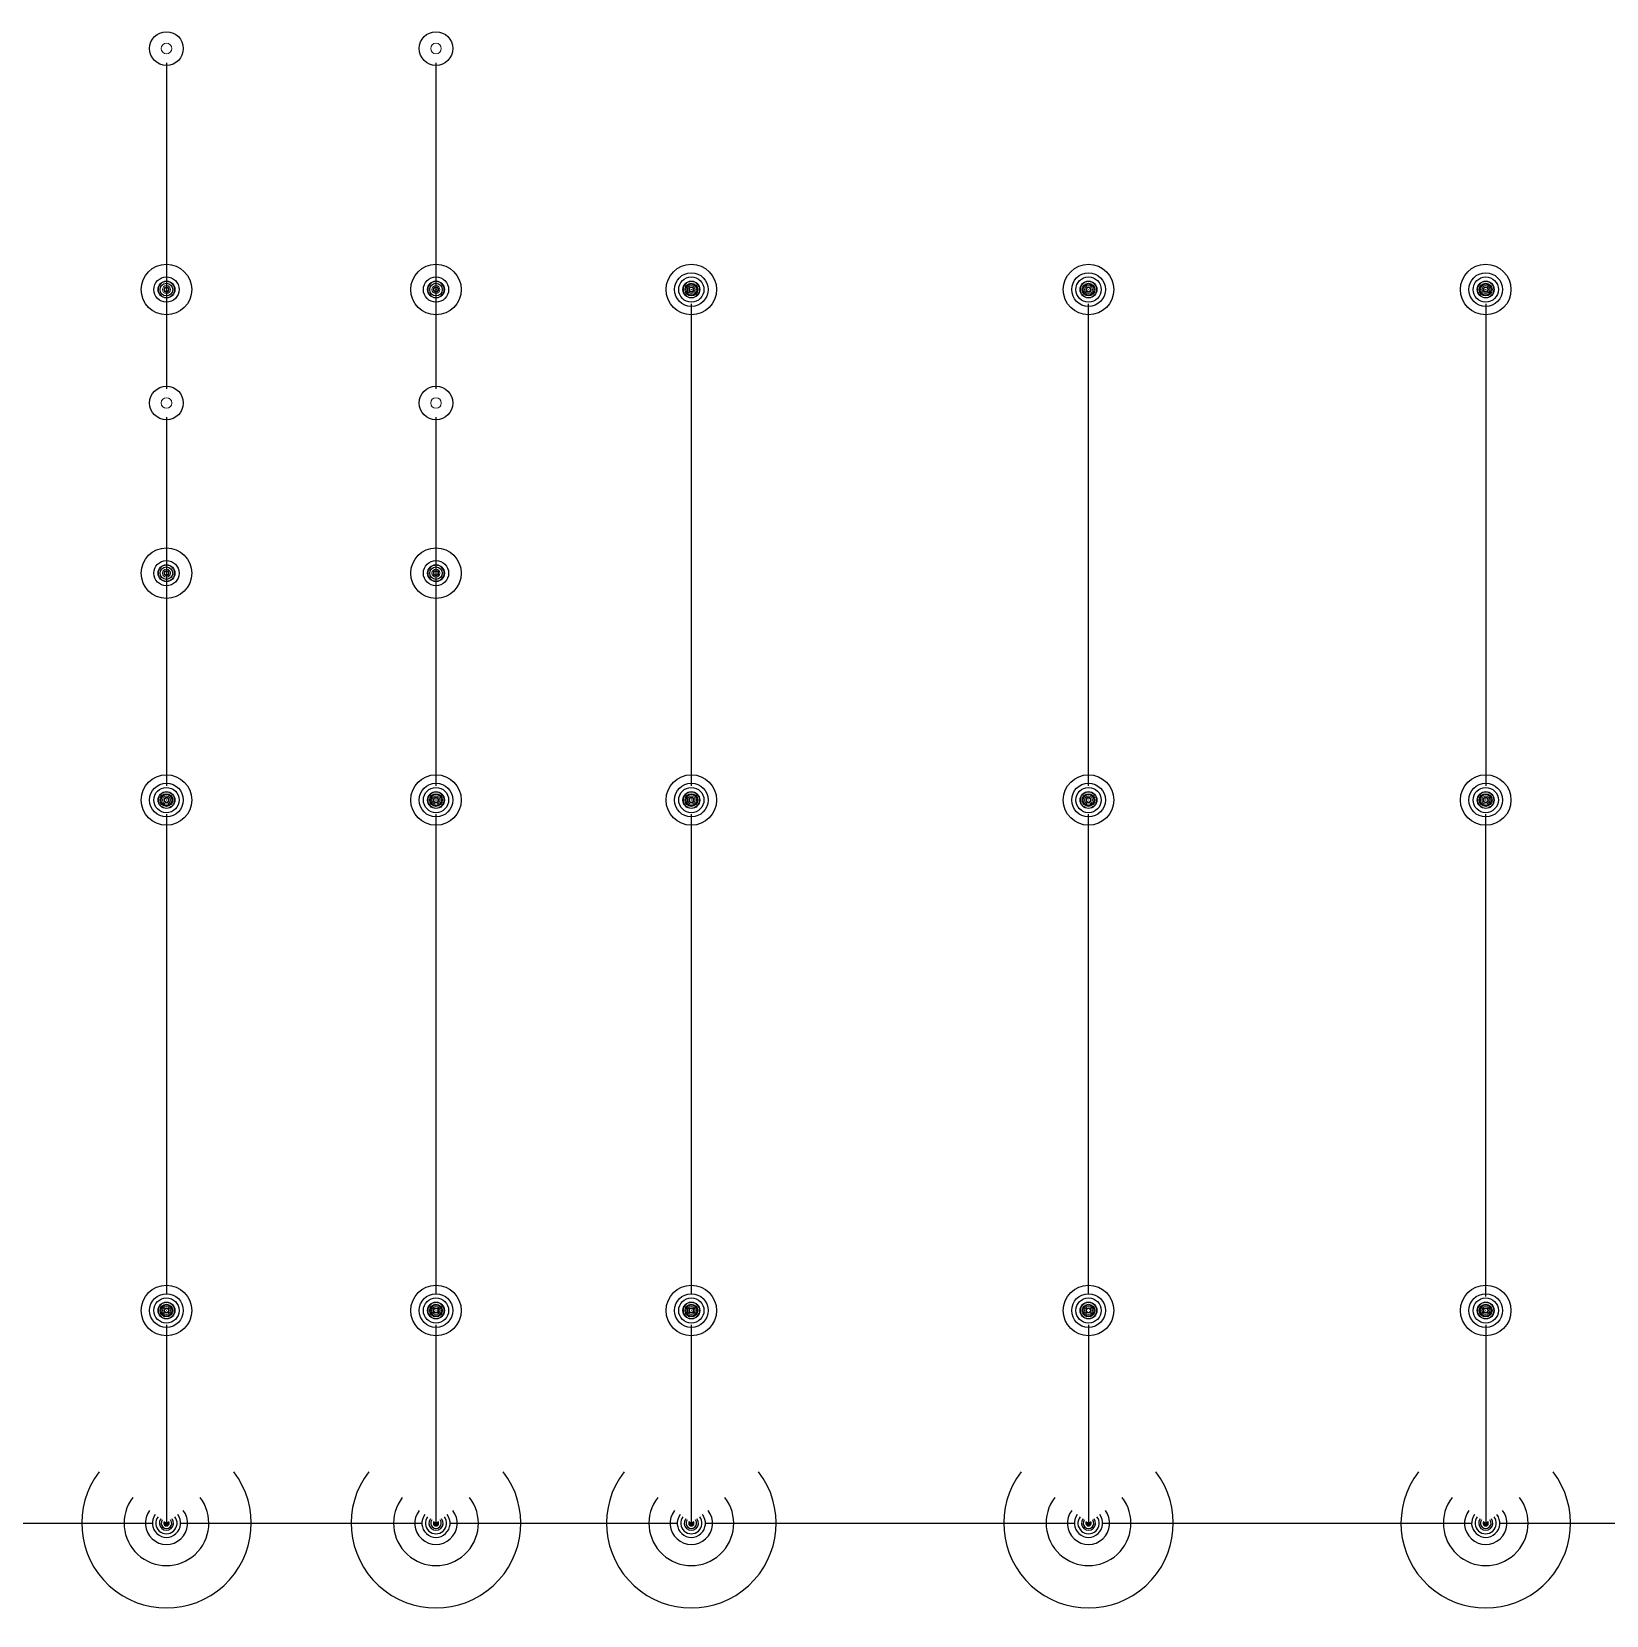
# Model space of a CAD drawing. Extents: x -24247 to 247, y -156 to 1335.
# Drawn here: x -1030 to -586, y 549.8 to 996.5 of the extents above; entities that cross this region are included whole.
import ezdxf

# ---------------------------------------------------------------- set-up
doc = ezdxf.new("R2010")
doc.units = 0
doc.header["$LTSCALE"] = 48
doc.header["$MEASUREMENT"] = 0
for name, color, linetype in [('F-DRYP-N', 3, 'Continuous'), ('F-DRYP-N @ 1 (1)', 3, 'Continuous'), ('F-DRYP-N @ 1 (2)', 3, 'Continuous'), ('F-DRYP-N @ 12', 3, 'Continuous'), ('F-DRYP-N @ 128', 3, 'Continuous'), ('F-DRYP-N @ 16', 3, 'Continuous'), ('F-DRYP-N @ 192', 3, 'Continuous'), ('F-DRYP-N @ 2', 3, 'Continuous'), ('F-DRYP-N @ 24', 3, 'Continuous'), ('F-DRYP-N @ 384', 3, 'Continuous'), ('F-DRYP-N @ 4', 3, 'Continuous'), ('F-DRYP-N @ 48', 3, 'Continuous'), ('F-DRYP-N @ 64', 3, 'Continuous'), ('F-DRYP-N @ 768', 3, 'Continuous'), ('F-DRYP-N @ 8', 3, 'Continuous'), ('F-DRYP-N @ 96', 3, 'Continuous'), ('F-SPRK-HEAD-N', 2, 'Continuous'), ('F-SPRK-HEAD-N @ 1 (1)', 2, 'Continuous'), ('F-SPRK-HEAD-N @ 1 (2)', 2, 'Continuous'), ('F-SPRK-HEAD-N @ 128', 2, 'Continuous'), ('F-SPRK-HEAD-N @ 192', 2, 'Continuous'), ('F-SPRK-HEAD-N @ 48', 2, 'Continuous'), ('F-SPRK-HEAD-N @ 64', 2, 'Continuous'), ('F-SPRK-HEAD-N @ 96', 2, 'Continuous')]:
    doc.layers.add(name, color=color, linetype=linetype)

# ---------------------------------------------------------------- blocks, each defined once
blk = doc.blocks.new('*U14')
blk.add_circle((0, 0), 0.0371)
at = {"color": 7, "lineweight": 0}
blk.add_circle((0, 0), 0.0117, dxfattribs=at)
blk = doc.blocks.new('*U536')
at = {"layer": 'F-SPRK-HEAD-N @ 1 (1)'}
blk.add_blockref('*U14', (-992, 635.74), dxfattribs=at)
at = {"layer": 'F-SPRK-HEAD-N @ 1 (2)'}
blk.add_blockref('*U14', (-992, 635.74), dxfattribs=at)
at = {"layer": 'F-SPRK-HEAD-N @ 128', "xscale": 128, "yscale": 128, "zscale": 128}
blk.add_blockref('*U14', (-992, 635.74), dxfattribs=at)
at = {"layer": 'F-SPRK-HEAD-N @ 192', "xscale": 192, "yscale": 192, "zscale": 192}
blk.add_blockref('*U14', (-992, 635.74), dxfattribs=at)
at = {"layer": 'F-SPRK-HEAD-N @ 48', "xscale": 48, "yscale": 48, "zscale": 48}
blk.add_blockref('*U14', (-992, 635.74), dxfattribs=at)
at = {"layer": 'F-SPRK-HEAD-N @ 64', "xscale": 64, "yscale": 64, "zscale": 64}
blk.add_blockref('*U14', (-992, 635.74), dxfattribs=at)
at = {"layer": 'F-SPRK-HEAD-N @ 96', "xscale": 96, "yscale": 96, "zscale": 96}
blk.add_blockref('*U14', (-992, 635.74), dxfattribs=at)
blk = doc.blocks.new('*U537')
at = {"layer": 'F-SPRK-HEAD-N @ 1 (1)'}
blk.add_blockref('*U14', (-992, 779.74), dxfattribs=at)
at = {"layer": 'F-SPRK-HEAD-N @ 1 (2)'}
blk.add_blockref('*U14', (-992, 779.74), dxfattribs=at)
at = {"layer": 'F-SPRK-HEAD-N @ 128', "xscale": 128, "yscale": 128, "zscale": 128}
blk.add_blockref('*U14', (-992, 779.74), dxfattribs=at)
at = {"layer": 'F-SPRK-HEAD-N @ 192', "xscale": 192, "yscale": 192, "zscale": 192}
blk.add_blockref('*U14', (-992, 779.74), dxfattribs=at)
at = {"layer": 'F-SPRK-HEAD-N @ 48', "xscale": 48, "yscale": 48, "zscale": 48}
blk.add_blockref('*U14', (-992, 779.74), dxfattribs=at)
at = {"layer": 'F-SPRK-HEAD-N @ 64', "xscale": 64, "yscale": 64, "zscale": 64}
blk.add_blockref('*U14', (-992, 779.74), dxfattribs=at)
at = {"layer": 'F-SPRK-HEAD-N @ 96', "xscale": 96, "yscale": 96, "zscale": 96}
blk.add_blockref('*U14', (-992, 779.74), dxfattribs=at)
blk = doc.blocks.new('*U538')
at = {"layer": 'F-SPRK-HEAD-N @ 1 (1)'}
blk.add_blockref('*U14', (-992, 923.74), dxfattribs=at)
at = {"layer": 'F-SPRK-HEAD-N @ 1 (2)'}
blk.add_blockref('*U14', (-992, 923.74), dxfattribs=at)
at = {"layer": 'F-SPRK-HEAD-N @ 128', "xscale": 128, "yscale": 128, "zscale": 128}
blk.add_blockref('*U14', (-992, 991.74), dxfattribs=at)
at = {"layer": 'F-SPRK-HEAD-N @ 192', "xscale": 192, "yscale": 192, "zscale": 192}
blk.add_blockref('*U14', (-992, 923.74), dxfattribs=at)
at = {"layer": 'F-SPRK-HEAD-N @ 48', "xscale": 48, "yscale": 48, "zscale": 48}
blk.add_blockref('*U14', (-992, 923.74), dxfattribs=at)
at = {"layer": 'F-SPRK-HEAD-N @ 64', "xscale": 64, "yscale": 64, "zscale": 64}
blk.add_blockref('*U14', (-992, 923.74), dxfattribs=at)
at = {"layer": 'F-SPRK-HEAD-N @ 96', "xscale": 96, "yscale": 96, "zscale": 96}
blk.add_blockref('*U14', (-992, 923.74), dxfattribs=at)
blk = doc.blocks.new('*U540')
at = {"layer": 'F-SPRK-HEAD-N @ 1 (1)'}
blk.add_blockref('*U14', (-844, 635.74), dxfattribs=at)
at = {"layer": 'F-SPRK-HEAD-N @ 1 (2)'}
blk.add_blockref('*U14', (-844, 635.74), dxfattribs=at)
at = {"layer": 'F-SPRK-HEAD-N @ 128', "xscale": 128, "yscale": 128, "zscale": 128}
blk.add_blockref('*U14', (-844, 635.74), dxfattribs=at)
at = {"layer": 'F-SPRK-HEAD-N @ 192', "xscale": 192, "yscale": 192, "zscale": 192}
blk.add_blockref('*U14', (-844, 635.74), dxfattribs=at)
at = {"layer": 'F-SPRK-HEAD-N @ 48', "xscale": 48, "yscale": 48, "zscale": 48}
blk.add_blockref('*U14', (-844, 635.74), dxfattribs=at)
at = {"layer": 'F-SPRK-HEAD-N @ 64', "xscale": 64, "yscale": 64, "zscale": 64}
blk.add_blockref('*U14', (-844, 635.74), dxfattribs=at)
at = {"layer": 'F-SPRK-HEAD-N @ 96', "xscale": 96, "yscale": 96, "zscale": 96}
blk.add_blockref('*U14', (-844, 635.74), dxfattribs=at)
blk = doc.blocks.new('*U541')
at = {"layer": 'F-SPRK-HEAD-N @ 1 (1)'}
blk.add_blockref('*U14', (-844, 779.74), dxfattribs=at)
at = {"layer": 'F-SPRK-HEAD-N @ 1 (2)'}
blk.add_blockref('*U14', (-844, 779.74), dxfattribs=at)
at = {"layer": 'F-SPRK-HEAD-N @ 128', "xscale": 128, "yscale": 128, "zscale": 128}
blk.add_blockref('*U14', (-844, 779.74), dxfattribs=at)
at = {"layer": 'F-SPRK-HEAD-N @ 192', "xscale": 192, "yscale": 192, "zscale": 192}
blk.add_blockref('*U14', (-844, 779.74), dxfattribs=at)
at = {"layer": 'F-SPRK-HEAD-N @ 48', "xscale": 48, "yscale": 48, "zscale": 48}
blk.add_blockref('*U14', (-844, 779.74), dxfattribs=at)
at = {"layer": 'F-SPRK-HEAD-N @ 64', "xscale": 64, "yscale": 64, "zscale": 64}
blk.add_blockref('*U14', (-844, 779.74), dxfattribs=at)
at = {"layer": 'F-SPRK-HEAD-N @ 96', "xscale": 96, "yscale": 96, "zscale": 96}
blk.add_blockref('*U14', (-844, 779.74), dxfattribs=at)
blk = doc.blocks.new('*U542')
at = {"layer": 'F-SPRK-HEAD-N @ 1 (1)'}
blk.add_blockref('*U14', (-844, 923.74), dxfattribs=at)
at = {"layer": 'F-SPRK-HEAD-N @ 1 (2)'}
blk.add_blockref('*U14', (-844, 923.74), dxfattribs=at)
at = {"layer": 'F-SPRK-HEAD-N @ 128', "xscale": 128, "yscale": 128, "zscale": 128}
blk.add_blockref('*U14', (-844, 923.74), dxfattribs=at)
at = {"layer": 'F-SPRK-HEAD-N @ 192', "xscale": 192, "yscale": 192, "zscale": 192}
blk.add_blockref('*U14', (-844, 923.74), dxfattribs=at)
at = {"layer": 'F-SPRK-HEAD-N @ 48', "xscale": 48, "yscale": 48, "zscale": 48}
blk.add_blockref('*U14', (-844, 923.74), dxfattribs=at)
at = {"layer": 'F-SPRK-HEAD-N @ 64', "xscale": 64, "yscale": 64, "zscale": 64}
blk.add_blockref('*U14', (-844, 923.74), dxfattribs=at)
at = {"layer": 'F-SPRK-HEAD-N @ 96', "xscale": 96, "yscale": 96, "zscale": 96}
blk.add_blockref('*U14', (-844, 923.74), dxfattribs=at)
blk = doc.blocks.new('*U544')
at = {"layer": 'F-SPRK-HEAD-N @ 1 (1)'}
blk.add_blockref('*U14', (-732, 635.74), dxfattribs=at)
at = {"layer": 'F-SPRK-HEAD-N @ 1 (2)'}
blk.add_blockref('*U14', (-732, 635.74), dxfattribs=at)
at = {"layer": 'F-SPRK-HEAD-N @ 128', "xscale": 128, "yscale": 128, "zscale": 128}
blk.add_blockref('*U14', (-732, 635.74), dxfattribs=at)
at = {"layer": 'F-SPRK-HEAD-N @ 192', "xscale": 192, "yscale": 192, "zscale": 192}
blk.add_blockref('*U14', (-732, 635.74), dxfattribs=at)
at = {"layer": 'F-SPRK-HEAD-N @ 48', "xscale": 48, "yscale": 48, "zscale": 48}
blk.add_blockref('*U14', (-732, 635.74), dxfattribs=at)
at = {"layer": 'F-SPRK-HEAD-N @ 64', "xscale": 64, "yscale": 64, "zscale": 64}
blk.add_blockref('*U14', (-732, 635.74), dxfattribs=at)
at = {"layer": 'F-SPRK-HEAD-N @ 96', "xscale": 96, "yscale": 96, "zscale": 96}
blk.add_blockref('*U14', (-732, 635.74), dxfattribs=at)
blk = doc.blocks.new('*U545')
at = {"layer": 'F-SPRK-HEAD-N @ 1 (1)'}
blk.add_blockref('*U14', (-732, 779.74), dxfattribs=at)
at = {"layer": 'F-SPRK-HEAD-N @ 1 (2)'}
blk.add_blockref('*U14', (-732, 779.74), dxfattribs=at)
at = {"layer": 'F-SPRK-HEAD-N @ 128', "xscale": 128, "yscale": 128, "zscale": 128}
blk.add_blockref('*U14', (-732, 779.74), dxfattribs=at)
at = {"layer": 'F-SPRK-HEAD-N @ 192', "xscale": 192, "yscale": 192, "zscale": 192}
blk.add_blockref('*U14', (-732, 779.74), dxfattribs=at)
at = {"layer": 'F-SPRK-HEAD-N @ 48', "xscale": 48, "yscale": 48, "zscale": 48}
blk.add_blockref('*U14', (-732, 779.74), dxfattribs=at)
at = {"layer": 'F-SPRK-HEAD-N @ 64', "xscale": 64, "yscale": 64, "zscale": 64}
blk.add_blockref('*U14', (-732, 779.74), dxfattribs=at)
at = {"layer": 'F-SPRK-HEAD-N @ 96', "xscale": 96, "yscale": 96, "zscale": 96}
blk.add_blockref('*U14', (-732, 779.74), dxfattribs=at)
blk = doc.blocks.new('*U546')
at = {"layer": 'F-SPRK-HEAD-N @ 1 (1)'}
blk.add_blockref('*U14', (-732, 923.74), dxfattribs=at)
at = {"layer": 'F-SPRK-HEAD-N @ 1 (2)'}
blk.add_blockref('*U14', (-732, 923.74), dxfattribs=at)
at = {"layer": 'F-SPRK-HEAD-N @ 128', "xscale": 128, "yscale": 128, "zscale": 128}
blk.add_blockref('*U14', (-732, 923.74), dxfattribs=at)
at = {"layer": 'F-SPRK-HEAD-N @ 192', "xscale": 192, "yscale": 192, "zscale": 192}
blk.add_blockref('*U14', (-732, 923.74), dxfattribs=at)
at = {"layer": 'F-SPRK-HEAD-N @ 48', "xscale": 48, "yscale": 48, "zscale": 48}
blk.add_blockref('*U14', (-732, 923.74), dxfattribs=at)
at = {"layer": 'F-SPRK-HEAD-N @ 64', "xscale": 64, "yscale": 64, "zscale": 64}
blk.add_blockref('*U14', (-732, 923.74), dxfattribs=at)
at = {"layer": 'F-SPRK-HEAD-N @ 96', "xscale": 96, "yscale": 96, "zscale": 96}
blk.add_blockref('*U14', (-732, 923.74), dxfattribs=at)
blk = doc.blocks.new('*U548')
at = {"layer": 'F-SPRK-HEAD-N @ 1 (1)'}
blk.add_blockref('*U14', (-620, 635.74), dxfattribs=at)
at = {"layer": 'F-SPRK-HEAD-N @ 1 (2)'}
blk.add_blockref('*U14', (-620, 635.74), dxfattribs=at)
at = {"layer": 'F-SPRK-HEAD-N @ 128', "xscale": 128, "yscale": 128, "zscale": 128}
blk.add_blockref('*U14', (-620, 635.74), dxfattribs=at)
at = {"layer": 'F-SPRK-HEAD-N @ 192', "xscale": 192, "yscale": 192, "zscale": 192}
blk.add_blockref('*U14', (-620, 635.74), dxfattribs=at)
at = {"layer": 'F-SPRK-HEAD-N @ 48', "xscale": 48, "yscale": 48, "zscale": 48}
blk.add_blockref('*U14', (-620, 635.74), dxfattribs=at)
at = {"layer": 'F-SPRK-HEAD-N @ 64', "xscale": 64, "yscale": 64, "zscale": 64}
blk.add_blockref('*U14', (-620, 635.74), dxfattribs=at)
at = {"layer": 'F-SPRK-HEAD-N @ 96', "xscale": 96, "yscale": 96, "zscale": 96}
blk.add_blockref('*U14', (-620, 635.74), dxfattribs=at)
blk = doc.blocks.new('*U549')
at = {"layer": 'F-SPRK-HEAD-N @ 1 (1)'}
blk.add_blockref('*U14', (-620, 779.74), dxfattribs=at)
at = {"layer": 'F-SPRK-HEAD-N @ 1 (2)'}
blk.add_blockref('*U14', (-620, 779.74), dxfattribs=at)
at = {"layer": 'F-SPRK-HEAD-N @ 128', "xscale": 128, "yscale": 128, "zscale": 128}
blk.add_blockref('*U14', (-620, 779.74), dxfattribs=at)
at = {"layer": 'F-SPRK-HEAD-N @ 192', "xscale": 192, "yscale": 192, "zscale": 192}
blk.add_blockref('*U14', (-620, 779.74), dxfattribs=at)
at = {"layer": 'F-SPRK-HEAD-N @ 48', "xscale": 48, "yscale": 48, "zscale": 48}
blk.add_blockref('*U14', (-620, 779.74), dxfattribs=at)
at = {"layer": 'F-SPRK-HEAD-N @ 64', "xscale": 64, "yscale": 64, "zscale": 64}
blk.add_blockref('*U14', (-620, 779.74), dxfattribs=at)
at = {"layer": 'F-SPRK-HEAD-N @ 96', "xscale": 96, "yscale": 96, "zscale": 96}
blk.add_blockref('*U14', (-620, 779.74), dxfattribs=at)
blk = doc.blocks.new('*U550')
at = {"layer": 'F-SPRK-HEAD-N @ 1 (1)'}
blk.add_blockref('*U14', (-620, 923.74), dxfattribs=at)
at = {"layer": 'F-SPRK-HEAD-N @ 1 (2)'}
blk.add_blockref('*U14', (-620, 923.74), dxfattribs=at)
at = {"layer": 'F-SPRK-HEAD-N @ 128', "xscale": 128, "yscale": 128, "zscale": 128}
blk.add_blockref('*U14', (-620, 923.74), dxfattribs=at)
at = {"layer": 'F-SPRK-HEAD-N @ 192', "xscale": 192, "yscale": 192, "zscale": 192}
blk.add_blockref('*U14', (-620, 923.74), dxfattribs=at)
at = {"layer": 'F-SPRK-HEAD-N @ 48', "xscale": 48, "yscale": 48, "zscale": 48}
blk.add_blockref('*U14', (-620, 923.74), dxfattribs=at)
at = {"layer": 'F-SPRK-HEAD-N @ 64', "xscale": 64, "yscale": 64, "zscale": 64}
blk.add_blockref('*U14', (-620, 923.74), dxfattribs=at)
at = {"layer": 'F-SPRK-HEAD-N @ 96', "xscale": 96, "yscale": 96, "zscale": 96}
blk.add_blockref('*U14', (-620, 923.74), dxfattribs=at)
blk = doc.blocks.new('*U610')
at = {"layer": 'F-SPRK-HEAD-N @ 1 (1)'}
blk.add_blockref('*U14', (-992, 843.74), dxfattribs=at)
at = {"layer": 'F-SPRK-HEAD-N @ 1 (2)'}
blk.add_blockref('*U14', (-992, 843.74), dxfattribs=at)
at = {"layer": 'F-SPRK-HEAD-N @ 128', "xscale": 128, "yscale": 128, "zscale": 128}
blk.add_blockref('*U14', (-992, 891.74), dxfattribs=at)
at = {"layer": 'F-SPRK-HEAD-N @ 192', "xscale": 192, "yscale": 192, "zscale": 192}
blk.add_blockref('*U14', (-992, 843.74), dxfattribs=at)
at = {"layer": 'F-SPRK-HEAD-N @ 48', "xscale": 48, "yscale": 48, "zscale": 48}
blk.add_blockref('*U14', (-992, 843.74), dxfattribs=at)
at = {"layer": 'F-SPRK-HEAD-N @ 64', "xscale": 64, "yscale": 64, "zscale": 64}
blk.add_blockref('*U14', (-992, 843.74), dxfattribs=at)
at = {"layer": 'F-SPRK-HEAD-N @ 96', "xscale": 96, "yscale": 96, "zscale": 96}
blk.add_blockref('*U14', (-992, 843.74), dxfattribs=at)
blk = doc.blocks.new('*U807')
at = {"layer": 'F-SPRK-HEAD-N @ 1 (1)'}
blk.add_blockref('*U14', (-916, 635.74), dxfattribs=at)
at = {"layer": 'F-SPRK-HEAD-N @ 1 (2)'}
blk.add_blockref('*U14', (-916, 635.74), dxfattribs=at)
at = {"layer": 'F-SPRK-HEAD-N @ 128', "xscale": 128, "yscale": 128, "zscale": 128}
blk.add_blockref('*U14', (-916, 635.74), dxfattribs=at)
at = {"layer": 'F-SPRK-HEAD-N @ 192', "xscale": 192, "yscale": 192, "zscale": 192}
blk.add_blockref('*U14', (-916, 635.74), dxfattribs=at)
at = {"layer": 'F-SPRK-HEAD-N @ 48', "xscale": 48, "yscale": 48, "zscale": 48}
blk.add_blockref('*U14', (-916, 635.74), dxfattribs=at)
at = {"layer": 'F-SPRK-HEAD-N @ 64', "xscale": 64, "yscale": 64, "zscale": 64}
blk.add_blockref('*U14', (-916, 635.74), dxfattribs=at)
at = {"layer": 'F-SPRK-HEAD-N @ 96', "xscale": 96, "yscale": 96, "zscale": 96}
blk.add_blockref('*U14', (-916, 635.74), dxfattribs=at)
blk = doc.blocks.new('*U808')
at = {"layer": 'F-SPRK-HEAD-N @ 1 (1)'}
blk.add_blockref('*U14', (-916, 779.74), dxfattribs=at)
at = {"layer": 'F-SPRK-HEAD-N @ 1 (2)'}
blk.add_blockref('*U14', (-916, 779.74), dxfattribs=at)
at = {"layer": 'F-SPRK-HEAD-N @ 128', "xscale": 128, "yscale": 128, "zscale": 128}
blk.add_blockref('*U14', (-916, 779.74), dxfattribs=at)
at = {"layer": 'F-SPRK-HEAD-N @ 192', "xscale": 192, "yscale": 192, "zscale": 192}
blk.add_blockref('*U14', (-916, 779.74), dxfattribs=at)
at = {"layer": 'F-SPRK-HEAD-N @ 48', "xscale": 48, "yscale": 48, "zscale": 48}
blk.add_blockref('*U14', (-916, 779.74), dxfattribs=at)
at = {"layer": 'F-SPRK-HEAD-N @ 64', "xscale": 64, "yscale": 64, "zscale": 64}
blk.add_blockref('*U14', (-916, 779.74), dxfattribs=at)
at = {"layer": 'F-SPRK-HEAD-N @ 96', "xscale": 96, "yscale": 96, "zscale": 96}
blk.add_blockref('*U14', (-916, 779.74), dxfattribs=at)
blk = doc.blocks.new('*U809')
at = {"layer": 'F-SPRK-HEAD-N @ 1 (1)'}
blk.add_blockref('*U14', (-916, 923.74), dxfattribs=at)
at = {"layer": 'F-SPRK-HEAD-N @ 1 (2)'}
blk.add_blockref('*U14', (-916, 923.74), dxfattribs=at)
at = {"layer": 'F-SPRK-HEAD-N @ 128', "xscale": 128, "yscale": 128, "zscale": 128}
blk.add_blockref('*U14', (-916, 991.74), dxfattribs=at)
at = {"layer": 'F-SPRK-HEAD-N @ 192', "xscale": 192, "yscale": 192, "zscale": 192}
blk.add_blockref('*U14', (-916, 923.74), dxfattribs=at)
at = {"layer": 'F-SPRK-HEAD-N @ 48', "xscale": 48, "yscale": 48, "zscale": 48}
blk.add_blockref('*U14', (-916, 923.74), dxfattribs=at)
at = {"layer": 'F-SPRK-HEAD-N @ 64', "xscale": 64, "yscale": 64, "zscale": 64}
blk.add_blockref('*U14', (-916, 923.74), dxfattribs=at)
at = {"layer": 'F-SPRK-HEAD-N @ 96', "xscale": 96, "yscale": 96, "zscale": 96}
blk.add_blockref('*U14', (-916, 923.74), dxfattribs=at)
blk = doc.blocks.new('*U810')
at = {"layer": 'F-SPRK-HEAD-N @ 1 (1)'}
blk.add_blockref('*U14', (-916, 843.74), dxfattribs=at)
at = {"layer": 'F-SPRK-HEAD-N @ 1 (2)'}
blk.add_blockref('*U14', (-916, 843.74), dxfattribs=at)
at = {"layer": 'F-SPRK-HEAD-N @ 128', "xscale": 128, "yscale": 128, "zscale": 128}
blk.add_blockref('*U14', (-916, 891.74), dxfattribs=at)
at = {"layer": 'F-SPRK-HEAD-N @ 192', "xscale": 192, "yscale": 192, "zscale": 192}
blk.add_blockref('*U14', (-916, 843.74), dxfattribs=at)
at = {"layer": 'F-SPRK-HEAD-N @ 48', "xscale": 48, "yscale": 48, "zscale": 48}
blk.add_blockref('*U14', (-916, 843.74), dxfattribs=at)
at = {"layer": 'F-SPRK-HEAD-N @ 64', "xscale": 64, "yscale": 64, "zscale": 64}
blk.add_blockref('*U14', (-916, 843.74), dxfattribs=at)
at = {"layer": 'F-SPRK-HEAD-N @ 96', "xscale": 96, "yscale": 96, "zscale": 96}
blk.add_blockref('*U14', (-916, 843.74), dxfattribs=at)
blk = doc.blocks.new('*U6')
at = {"linetype": 'Continuous'}
blk.add_arc((0, 0), 0.03112, 232.56697, 127.43303, dxfattribs=at)
blk = doc.blocks.new('*U813')
at = {"layer": 'F-DRYP-N @ 1 (1)', "rotation": 270}
blk.add_blockref('*U6', (-992, 575.74), dxfattribs=at)
at = {"layer": 'F-DRYP-N @ 1 (2)', "rotation": 270}
blk.add_blockref('*U6', (-992, 575.74), dxfattribs=at)
at = {"layer": 'F-DRYP-N @ 12', "xscale": 12, "yscale": 12, "zscale": 12, "rotation": 270}
blk.add_blockref('*U6', (-992, 575.74), dxfattribs=at)
at = {"layer": 'F-DRYP-N @ 128', "xscale": 128, "yscale": 128, "zscale": 128, "rotation": 270}
blk.add_blockref('*U6', (-992, 575.74), dxfattribs=at)
at = {"layer": 'F-DRYP-N @ 16', "xscale": 16, "yscale": 16, "zscale": 16, "rotation": 270}
blk.add_blockref('*U6', (-992, 575.74), dxfattribs=at)
at = {"layer": 'F-DRYP-N @ 192', "xscale": 192, "yscale": 192, "zscale": 192, "rotation": 270}
blk.add_blockref('*U6', (-992, 575.74), dxfattribs=at)
at = {"layer": 'F-DRYP-N @ 2', "xscale": 2, "yscale": 2, "zscale": 2, "rotation": 270}
blk.add_blockref('*U6', (-992, 575.74), dxfattribs=at)
at = {"layer": 'F-DRYP-N @ 24', "xscale": 24, "yscale": 24, "zscale": 24, "rotation": 270}
blk.add_blockref('*U6', (-992, 575.74), dxfattribs=at)
at = {"layer": 'F-DRYP-N @ 384', "xscale": 384, "yscale": 384, "zscale": 384, "rotation": 270}
blk.add_blockref('*U6', (-992, 575.74), dxfattribs=at)
at = {"layer": 'F-DRYP-N @ 4', "xscale": 4, "yscale": 4, "zscale": 4, "rotation": 270}
blk.add_blockref('*U6', (-992, 575.74), dxfattribs=at)
at = {"layer": 'F-DRYP-N @ 48', "xscale": 48, "yscale": 48, "zscale": 48, "rotation": 270}
blk.add_blockref('*U6', (-992, 575.74), dxfattribs=at)
at = {"layer": 'F-DRYP-N @ 64', "xscale": 64, "yscale": 64, "zscale": 64, "rotation": 270}
blk.add_blockref('*U6', (-992, 575.74), dxfattribs=at)
at = {"layer": 'F-DRYP-N @ 768', "xscale": 768, "yscale": 768, "zscale": 768, "rotation": 270}
blk.add_blockref('*U6', (-992, 575.74), dxfattribs=at)
at = {"layer": 'F-DRYP-N @ 8', "xscale": 8, "yscale": 8, "zscale": 8, "rotation": 270}
blk.add_blockref('*U6', (-992, 575.74), dxfattribs=at)
at = {"layer": 'F-DRYP-N @ 96', "xscale": 96, "yscale": 96, "zscale": 96, "rotation": 270}
blk.add_blockref('*U6', (-992, 575.74), dxfattribs=at)
blk = doc.blocks.new('*U814')
at = {"layer": 'F-DRYP-N @ 1 (1)', "rotation": 270}
blk.add_blockref('*U6', (-916, 575.74), dxfattribs=at)
at = {"layer": 'F-DRYP-N @ 1 (2)', "rotation": 270}
blk.add_blockref('*U6', (-916, 575.74), dxfattribs=at)
at = {"layer": 'F-DRYP-N @ 12', "xscale": 12, "yscale": 12, "zscale": 12, "rotation": 270}
blk.add_blockref('*U6', (-916, 575.74), dxfattribs=at)
at = {"layer": 'F-DRYP-N @ 128', "xscale": 128, "yscale": 128, "zscale": 128, "rotation": 270}
blk.add_blockref('*U6', (-916, 575.74), dxfattribs=at)
at = {"layer": 'F-DRYP-N @ 16', "xscale": 16, "yscale": 16, "zscale": 16, "rotation": 270}
blk.add_blockref('*U6', (-916, 575.74), dxfattribs=at)
at = {"layer": 'F-DRYP-N @ 192', "xscale": 192, "yscale": 192, "zscale": 192, "rotation": 270}
blk.add_blockref('*U6', (-916, 575.74), dxfattribs=at)
at = {"layer": 'F-DRYP-N @ 2', "xscale": 2, "yscale": 2, "zscale": 2, "rotation": 270}
blk.add_blockref('*U6', (-916, 575.74), dxfattribs=at)
at = {"layer": 'F-DRYP-N @ 24', "xscale": 24, "yscale": 24, "zscale": 24, "rotation": 270}
blk.add_blockref('*U6', (-916, 575.74), dxfattribs=at)
at = {"layer": 'F-DRYP-N @ 384', "xscale": 384, "yscale": 384, "zscale": 384, "rotation": 270}
blk.add_blockref('*U6', (-916, 575.74), dxfattribs=at)
at = {"layer": 'F-DRYP-N @ 4', "xscale": 4, "yscale": 4, "zscale": 4, "rotation": 270}
blk.add_blockref('*U6', (-916, 575.74), dxfattribs=at)
at = {"layer": 'F-DRYP-N @ 48', "xscale": 48, "yscale": 48, "zscale": 48, "rotation": 270}
blk.add_blockref('*U6', (-916, 575.74), dxfattribs=at)
at = {"layer": 'F-DRYP-N @ 64', "xscale": 64, "yscale": 64, "zscale": 64, "rotation": 270}
blk.add_blockref('*U6', (-916, 575.74), dxfattribs=at)
at = {"layer": 'F-DRYP-N @ 768', "xscale": 768, "yscale": 768, "zscale": 768, "rotation": 270}
blk.add_blockref('*U6', (-916, 575.74), dxfattribs=at)
at = {"layer": 'F-DRYP-N @ 8', "xscale": 8, "yscale": 8, "zscale": 8, "rotation": 270}
blk.add_blockref('*U6', (-916, 575.74), dxfattribs=at)
at = {"layer": 'F-DRYP-N @ 96', "xscale": 96, "yscale": 96, "zscale": 96, "rotation": 270}
blk.add_blockref('*U6', (-916, 575.74), dxfattribs=at)
blk = doc.blocks.new('*U815')
at = {"layer": 'F-DRYP-N @ 1 (1)', "rotation": 270}
blk.add_blockref('*U6', (-844, 575.74), dxfattribs=at)
at = {"layer": 'F-DRYP-N @ 1 (2)', "rotation": 270}
blk.add_blockref('*U6', (-844, 575.74), dxfattribs=at)
at = {"layer": 'F-DRYP-N @ 12', "xscale": 12, "yscale": 12, "zscale": 12, "rotation": 270}
blk.add_blockref('*U6', (-844, 575.74), dxfattribs=at)
at = {"layer": 'F-DRYP-N @ 128', "xscale": 128, "yscale": 128, "zscale": 128, "rotation": 270}
blk.add_blockref('*U6', (-844, 575.74), dxfattribs=at)
at = {"layer": 'F-DRYP-N @ 16', "xscale": 16, "yscale": 16, "zscale": 16, "rotation": 270}
blk.add_blockref('*U6', (-844, 575.74), dxfattribs=at)
at = {"layer": 'F-DRYP-N @ 192', "xscale": 192, "yscale": 192, "zscale": 192, "rotation": 270}
blk.add_blockref('*U6', (-844, 575.74), dxfattribs=at)
at = {"layer": 'F-DRYP-N @ 2', "xscale": 2, "yscale": 2, "zscale": 2, "rotation": 270}
blk.add_blockref('*U6', (-844, 575.74), dxfattribs=at)
at = {"layer": 'F-DRYP-N @ 24', "xscale": 24, "yscale": 24, "zscale": 24, "rotation": 270}
blk.add_blockref('*U6', (-844, 575.74), dxfattribs=at)
at = {"layer": 'F-DRYP-N @ 384', "xscale": 384, "yscale": 384, "zscale": 384, "rotation": 270}
blk.add_blockref('*U6', (-844, 575.74), dxfattribs=at)
at = {"layer": 'F-DRYP-N @ 4', "xscale": 4, "yscale": 4, "zscale": 4, "rotation": 270}
blk.add_blockref('*U6', (-844, 575.74), dxfattribs=at)
at = {"layer": 'F-DRYP-N @ 48', "xscale": 48, "yscale": 48, "zscale": 48, "rotation": 270}
blk.add_blockref('*U6', (-844, 575.74), dxfattribs=at)
at = {"layer": 'F-DRYP-N @ 64', "xscale": 64, "yscale": 64, "zscale": 64, "rotation": 270}
blk.add_blockref('*U6', (-844, 575.74), dxfattribs=at)
at = {"layer": 'F-DRYP-N @ 768', "xscale": 768, "yscale": 768, "zscale": 768, "rotation": 270}
blk.add_blockref('*U6', (-844, 575.74), dxfattribs=at)
at = {"layer": 'F-DRYP-N @ 8', "xscale": 8, "yscale": 8, "zscale": 8, "rotation": 270}
blk.add_blockref('*U6', (-844, 575.74), dxfattribs=at)
at = {"layer": 'F-DRYP-N @ 96', "xscale": 96, "yscale": 96, "zscale": 96, "rotation": 270}
blk.add_blockref('*U6', (-844, 575.74), dxfattribs=at)
blk = doc.blocks.new('*U816')
at = {"layer": 'F-DRYP-N @ 1 (1)', "rotation": 270}
blk.add_blockref('*U6', (-732, 575.74), dxfattribs=at)
at = {"layer": 'F-DRYP-N @ 1 (2)', "rotation": 270}
blk.add_blockref('*U6', (-732, 575.74), dxfattribs=at)
at = {"layer": 'F-DRYP-N @ 12', "xscale": 12, "yscale": 12, "zscale": 12, "rotation": 270}
blk.add_blockref('*U6', (-732, 575.74), dxfattribs=at)
at = {"layer": 'F-DRYP-N @ 128', "xscale": 128, "yscale": 128, "zscale": 128, "rotation": 270}
blk.add_blockref('*U6', (-732, 575.74), dxfattribs=at)
at = {"layer": 'F-DRYP-N @ 16', "xscale": 16, "yscale": 16, "zscale": 16, "rotation": 270}
blk.add_blockref('*U6', (-732, 575.74), dxfattribs=at)
at = {"layer": 'F-DRYP-N @ 192', "xscale": 192, "yscale": 192, "zscale": 192, "rotation": 270}
blk.add_blockref('*U6', (-732, 575.74), dxfattribs=at)
at = {"layer": 'F-DRYP-N @ 2', "xscale": 2, "yscale": 2, "zscale": 2, "rotation": 270}
blk.add_blockref('*U6', (-732, 575.74), dxfattribs=at)
at = {"layer": 'F-DRYP-N @ 24', "xscale": 24, "yscale": 24, "zscale": 24, "rotation": 270}
blk.add_blockref('*U6', (-732, 575.74), dxfattribs=at)
at = {"layer": 'F-DRYP-N @ 384', "xscale": 384, "yscale": 384, "zscale": 384, "rotation": 270}
blk.add_blockref('*U6', (-732, 575.74), dxfattribs=at)
at = {"layer": 'F-DRYP-N @ 4', "xscale": 4, "yscale": 4, "zscale": 4, "rotation": 270}
blk.add_blockref('*U6', (-732, 575.74), dxfattribs=at)
at = {"layer": 'F-DRYP-N @ 48', "xscale": 48, "yscale": 48, "zscale": 48, "rotation": 270}
blk.add_blockref('*U6', (-732, 575.74), dxfattribs=at)
at = {"layer": 'F-DRYP-N @ 64', "xscale": 64, "yscale": 64, "zscale": 64, "rotation": 270}
blk.add_blockref('*U6', (-732, 575.74), dxfattribs=at)
at = {"layer": 'F-DRYP-N @ 768', "xscale": 768, "yscale": 768, "zscale": 768, "rotation": 270}
blk.add_blockref('*U6', (-732, 575.74), dxfattribs=at)
at = {"layer": 'F-DRYP-N @ 8', "xscale": 8, "yscale": 8, "zscale": 8, "rotation": 270}
blk.add_blockref('*U6', (-732, 575.74), dxfattribs=at)
at = {"layer": 'F-DRYP-N @ 96', "xscale": 96, "yscale": 96, "zscale": 96, "rotation": 270}
blk.add_blockref('*U6', (-732, 575.74), dxfattribs=at)
blk = doc.blocks.new('*U817')
at = {"layer": 'F-DRYP-N @ 1 (1)', "rotation": 270}
blk.add_blockref('*U6', (-620, 575.74), dxfattribs=at)
at = {"layer": 'F-DRYP-N @ 1 (2)', "rotation": 270}
blk.add_blockref('*U6', (-620, 575.74), dxfattribs=at)
at = {"layer": 'F-DRYP-N @ 12', "xscale": 12, "yscale": 12, "zscale": 12, "rotation": 270}
blk.add_blockref('*U6', (-620, 575.74), dxfattribs=at)
at = {"layer": 'F-DRYP-N @ 128', "xscale": 128, "yscale": 128, "zscale": 128, "rotation": 270}
blk.add_blockref('*U6', (-620, 575.74), dxfattribs=at)
at = {"layer": 'F-DRYP-N @ 16', "xscale": 16, "yscale": 16, "zscale": 16, "rotation": 270}
blk.add_blockref('*U6', (-620, 575.74), dxfattribs=at)
at = {"layer": 'F-DRYP-N @ 192', "xscale": 192, "yscale": 192, "zscale": 192, "rotation": 270}
blk.add_blockref('*U6', (-620, 575.74), dxfattribs=at)
at = {"layer": 'F-DRYP-N @ 2', "xscale": 2, "yscale": 2, "zscale": 2, "rotation": 270}
blk.add_blockref('*U6', (-620, 575.74), dxfattribs=at)
at = {"layer": 'F-DRYP-N @ 24', "xscale": 24, "yscale": 24, "zscale": 24, "rotation": 270}
blk.add_blockref('*U6', (-620, 575.74), dxfattribs=at)
at = {"layer": 'F-DRYP-N @ 384', "xscale": 384, "yscale": 384, "zscale": 384, "rotation": 270}
blk.add_blockref('*U6', (-620, 575.74), dxfattribs=at)
at = {"layer": 'F-DRYP-N @ 4', "xscale": 4, "yscale": 4, "zscale": 4, "rotation": 270}
blk.add_blockref('*U6', (-620, 575.74), dxfattribs=at)
at = {"layer": 'F-DRYP-N @ 48', "xscale": 48, "yscale": 48, "zscale": 48, "rotation": 270}
blk.add_blockref('*U6', (-620, 575.74), dxfattribs=at)
at = {"layer": 'F-DRYP-N @ 64', "xscale": 64, "yscale": 64, "zscale": 64, "rotation": 270}
blk.add_blockref('*U6', (-620, 575.74), dxfattribs=at)
at = {"layer": 'F-DRYP-N @ 768', "xscale": 768, "yscale": 768, "zscale": 768, "rotation": 270}
blk.add_blockref('*U6', (-620, 575.74), dxfattribs=at)
at = {"layer": 'F-DRYP-N @ 8', "xscale": 8, "yscale": 8, "zscale": 8, "rotation": 270}
blk.add_blockref('*U6', (-620, 575.74), dxfattribs=at)
at = {"layer": 'F-DRYP-N @ 96', "xscale": 96, "yscale": 96, "zscale": 96, "rotation": 270}
blk.add_blockref('*U6', (-620, 575.74), dxfattribs=at)

msp = doc.modelspace()

# ---------------------------------------------------------------- linework, layer by layer
at = {"layer": 'F-DRYP-N'}
for p, q in [((-992, 987.74), (-992, 895.74)), ((-916, 987.74), (-916, 895.74)), ((-844, 919.74), (-844, 783.74)), ((-732, 783.74), (-732, 919.74)), ((-620, 919.74), (-620, 783.74)), ((-992, 887.74), (-992, 783.74)), ((-916, 887.74), (-916, 783.74)), ((-992, 775.74), (-992, 640.49)), ((-916, 775.74), (-916, 640.49)), ((-844, 775.74), (-844, 640.49)), ((-732, 640.49), (-732, 775.74)), ((-620, 639.74), (-620, 775.74)), ((-992, 631.74), (-992, 575.74)), ((-916, 631.74), (-916, 575.74)), ((-844, 631.74), (-844, 575.74)), ((-732, 631.74), (-732, 575.74)), ((-620, 631.74), (-620, 575.74)), ((-1064, 575.74), (-996, 575.74)), ((-988, 575.74), (-920, 575.74)), ((-912, 575.74), (-848, 575.74)), ((-840, 575.74), (-736, 575.74)), ((-728, 575.74), (-624, 575.74)), ((-616, 575.74), (-36, 575.74))]:
    msp.add_line(p, q, dxfattribs=at)

# ---------------------------------------------------------------- block references
for name in ['*U813', '*U814', '*U815', '*U816', '*U817']:
    msp.add_blockref(name, (0, 0), dxfattribs=at)
at = {"layer": 'F-SPRK-HEAD-N'}
for name in ['*U538', '*U809', '*U542', '*U546', '*U550', '*U610', '*U810', '*U537', '*U808', '*U541', '*U545', '*U549', '*U536', '*U807', '*U540', '*U544', '*U548']:
    msp.add_blockref(name, (0, 0), dxfattribs=at)

doc.saveas('drawing.dxf')
